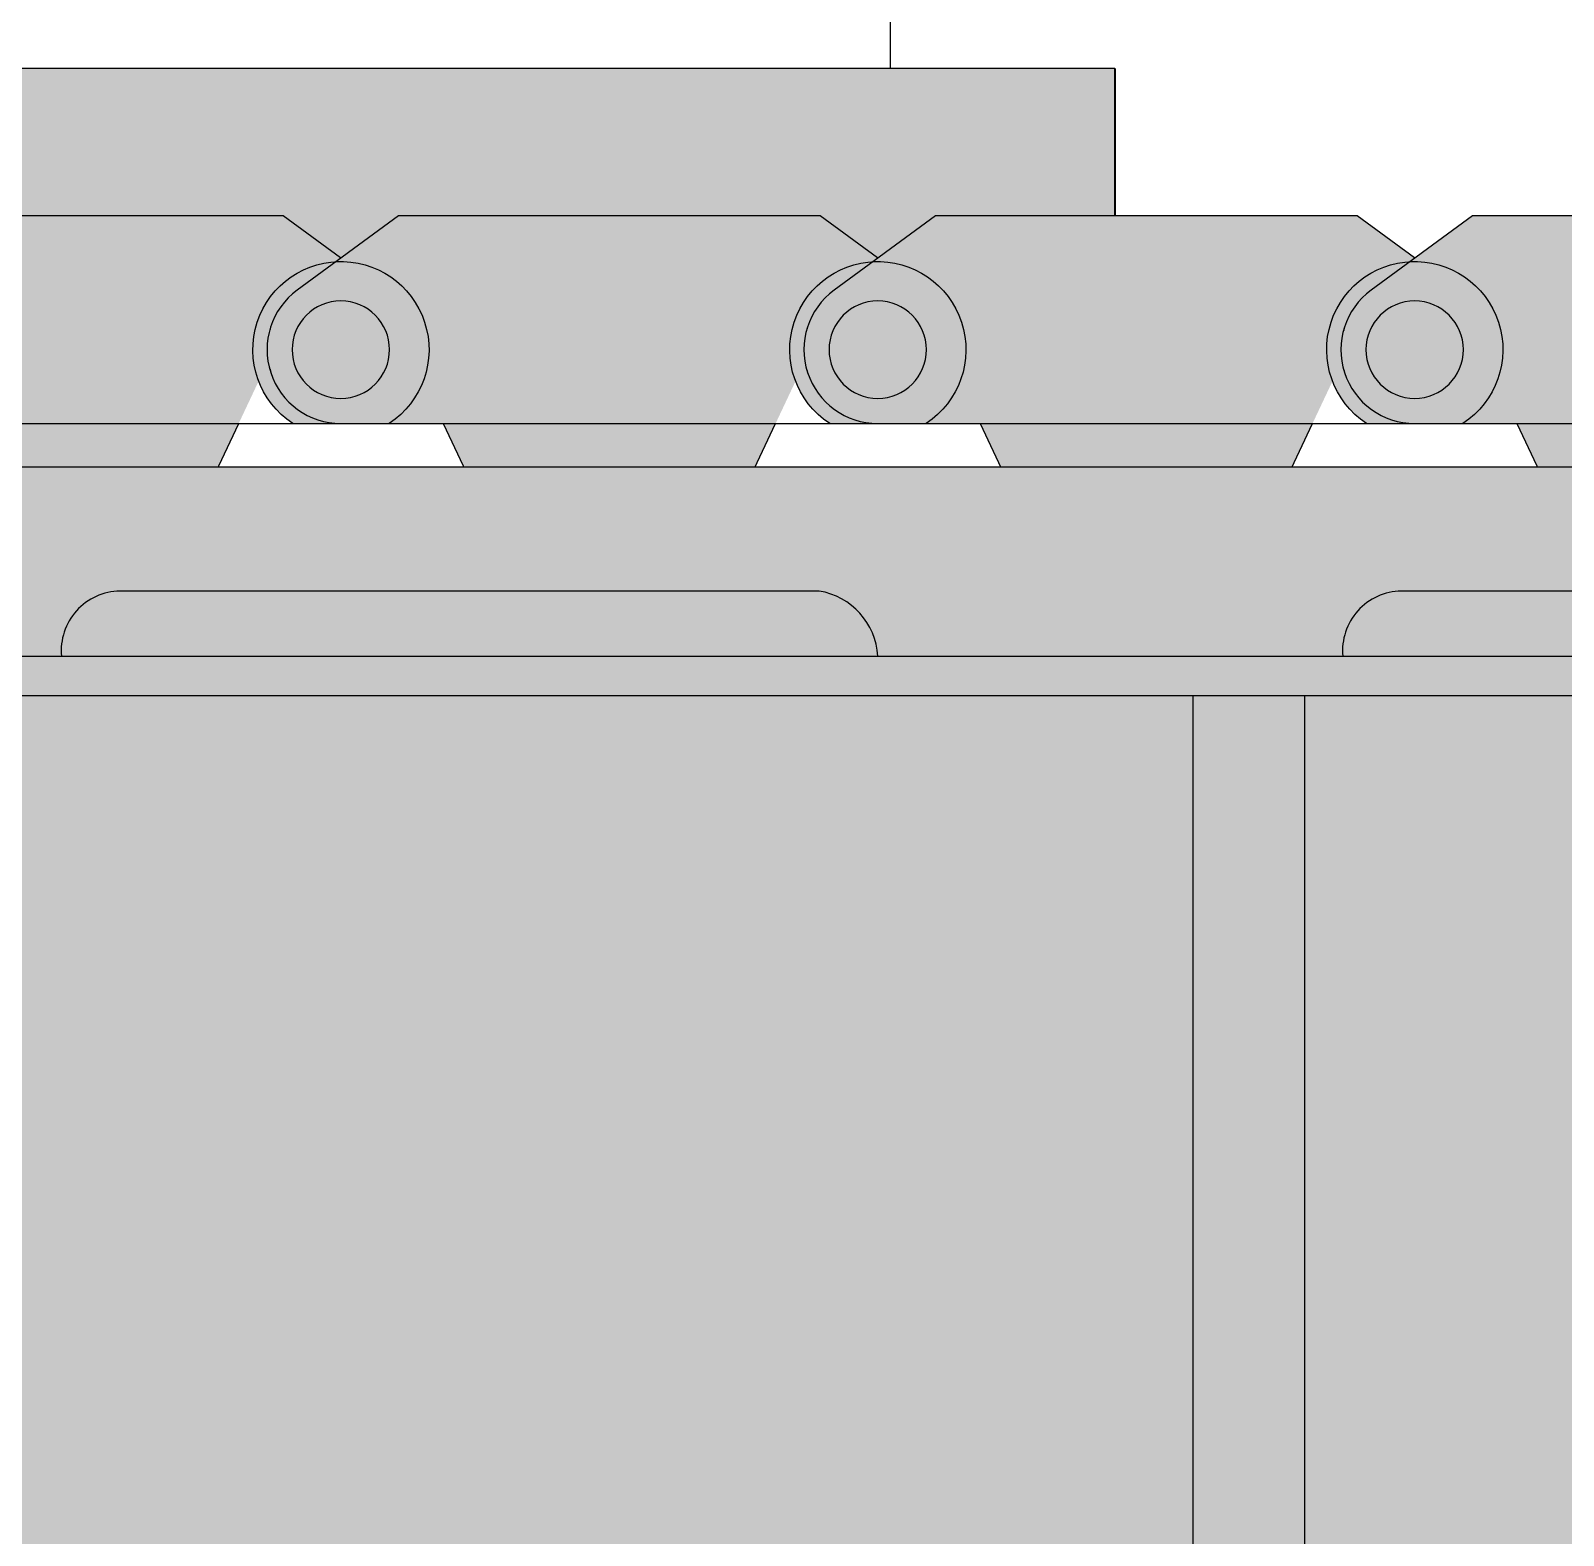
# Model space of a CAD drawing. Header units: millimetres. Extents: x -4144 to 24821, y -10508 to 12478.
# Drawn here: x 3021 to 3826, y 270 to 1060 of the extents above; entities that cross this region are included whole.
import ezdxf
from ezdxf.enums import TextEntityAlignment as Align

# ---------------------------------------------------------------- set-up
doc = ezdxf.new("R2010")
doc.units = ezdxf.units.MM
doc.set_wipeout_variables(frame=1)
doc.layers.add('Техника. Кран LR 1280', color=250, linetype='Continuous')
doc.layers.add('Техника. Кран LR 1280 Штрих', color=31, linetype='Continuous')
doc.styles.get("Standard").update_dxf_attribs({"font": 'arial.ttf'})

# ---------------------------------------------------------------- blocks, each defined once
blk = doc.blocks.new('BLOCK-20181117.118430967')
at = {"color": 0, "linetype": 'ByBlock', "lineweight": -2, "ltscale": 20, "transparency": 16777216}
blk.add_wipeout([(-1161.1383157966784, 39.86733143864694), (-3885.087175180772, 39.86733143864694), (-3885.087175180772, 81.08205115640249), (-2259.9080630145045, 81.08205115640249), (-2259.9080630145045, 624.0530674245383), (-2197.7662791206385, 692.3813681737274), (-1858.967477249419, 724.5835040418679), (-1858.967477249419, 1793.1038305710517), (-2197.7662791206385, 1793.1038305710517), (-2197.7662791206385, 692.3813681737274), (-2322.0498469083695, 677.21308875867), (-2322.0498469083695, 1793.1038305710517), (-3033.136698855902, 1793.1038305710517), (-3033.136698855902, 1793.1038305710517), (-3170.7414486279968, 1470.2305449326877), (-3285.2173569703746, 1138.4512626561382), (-3375.9935786947476, 799.4204332199324), (-3442.617449392223, 454.828666643828), (-3448.124170190737, 418.88240031002897), (-2823.1862759043875, 418.88240031880014), (-2791.481295613529, 430.6457322288352), (-2791.481295613529, 430.6457322288352), (-2689.469730476454, 518.2419253426024), (-2575.4717566270483, 589.543499153915), (-2452.06746728284, 642.9366994812099), (-2322.0498469083686, 677.21308875867), (-2322.0498469083695, 677.21308875867), (-2259.9080630145045, 624.0530674245383), (-2259.908063014505, 96.03807330458312), (-3255.5491984352493, 96.03807330458312), (-3521.817240787925, 294.9185368482913), (-3521.817240787925, 294.9185368482913), (-3546.1515130399803, 316.62885473408005), (-3563.603146909815, 344.17763300122533), (-3572.835435264073, 375.45477418265455), (-3573.141231379851, 408.06460701685864), (-3573.141231379851, 408.06460701685864), (-3573.141231379851, 408.06460701685864), (-3510.7260102492796, 756.7134653884968), (-3424.08197211583, 1100.1439487887837), (-3313.63336455943, 1436.674469487094), (-3179.920992873462, 1764.6572250257632), (-3144.6636735593856, 1841.4425715405732), (-3144.6636735593856, 1841.4425715405732), (-3112.730411230957, 1874.7189195089659), (-3074.675167266576, 1900.773611674893), (-3032.1015385614246, 1918.508738286384), (-2986.803520678164, 1927.1769649157222), (-2077.5007872379433, 2037.9601287555624), (-1591.1409128773018, 2023.2150382203035), (-1591.1409128773018, 2023.2150382203035), (-1563.0720416646707, 1919.6302849726635), (-1541.097513267205, 1814.5837108341657), (-1525.2922659877488, 1708.4335492941982), (-1515.710199431597, 1601.5417973343801), (-1515.710199431597, 1601.5417973343783), (-1515.710199431597, 841.4578176013993), (-1488.2985226381793, 895.0592904743253), (-1333.93773275186, 1820.8352116816968), (-1333.93773275186, 1820.8352116816968), (-1314.2054790489478, 1874.7013849384812), (-1273.7940205730672, 1915.4179722387207), (-1220.0777981943963, 1935.5548516119288), (-1162.859158094956, 1931.437366615396), (-1112.5795813298596, 1903.8168920023727), (-1078.4142815591908, 1857.7337199207286), (-1073.4295986867878, 1844.9419345354754), (-1014.0744450726647, 1673.4731477847663), (-984.1958423180772, 1689.2847774320799), (-984.1958423167382, 1707.6891415131322), (-942.9778677961428, 1707.6891415132632), (-942.9778677961428, 1707.6891415132632), (-834.887643779022, 1739.5122845187143), (-722.7229877132552, 1750.2500165169158), (-610.5583316474962, 1739.512284518647), (-502.4681076303938, 1707.6891415131322), (-502.46810763039355, 1707.6891415131322), (-82.33223490788123, 1707.6891415131322), (-82.33223490788123, 1680.2774647197148), (207.24294763318284, 1680.2774647204715), (207.2429476331829, 1680.2774647204715), (319.730582219135, 1724.8544116581534), (438.9313557384544, 1745.6329516796122), (559.86711728988, 1741.7453160222794), (677.4872581182242, 1713.3538630029643), (753.7076089395757, 1680.2774647204715), (1371.9824703341708, 1680.2774647203942), (1444.4155635952293, 1761.1480188081405), (1458.672534929463, 1808.9302851441325), (1458.672534929463, 1808.9302851441325), (1466.408380564658, 1825.120884910837), (1478.7345379964281, 1838.1610026811832), (1494.4643834621306, 1846.7952826235023), (1512.0836244082564, 1850.192513404535), (1512.0836244082564, 1850.192513404535), (1556.8277146217006, 1851.7462514700082), (1598.042434339469, 1875.852974323796), (1648.8030218182969, 1959.8880510615909), (1648.8030218182969, 1959.8880510615909), (1675.3473415628514, 1985.1579434244422), (1711.051456357793, 1993.42743902217), (1746.0025270990063, 1982.4006069850902), (1770.4967887508894, 1955.138921108016), (1804.2236128737247, 1887.975437202822), (1804.2236128737247, 1887.975437202822), (1913.7416274818959, 1869.7294157529177), (2016.5098665317428, 1827.707970453408), (2107.4359819621523, 1763.9933382626623), (2182.0144238882817, 1681.7426919288055), (2183.067502463412, 1680.2774647203942), (3957.2935245982003, 1680.2774647197148), (3957.2935245982003, 2719.393865150917), (4001.813198255585, 2815.4319384555065), (4084.0482286358306, 2890.8626519012105), (4464.701158859272, 3014.312401999211), (4361.85876862015, 2760.608584868678), (4190.389981869855, 2702.2858682869482), (4176.586938945511, 2691.982188357506), (4169.782622010978, 2671.3748284986286), (4169.782622010978, 2599.2490689925544), (4162.978305076438, 2599.2490689925544), (4162.978305076438, 1680.2774647197148), (4476.766929374797, 1680.2774647197148), (4488.807881713052, 1635.7577910623295), (4488.807881713052, 41.214719717761), (3079.3422309878515, 41.214719717761), (3055.429917189336, 44.714082712663185), (1161.1383157966773, 44.714082712663185), (1161.1383157966773, 0), (-1161.1383157966784, 0)], dxfattribs=at)
blk.add_lwpolyline([(-1161.138315796677, 0), (1161.138315796692, 0), (1161.138315796692, 39.86733143863967), (-1161.138315796677, 39.86733143863967)], close=True, dxfattribs=at)
blk = doc.blocks.new('BLOCK-20181117.15184104')
at = {"color": 0, "linetype": 'ByBlock', "lineweight": -2}
blk.add_wipeout([(251.64393808422437, -70.24174734763704), (30.35606191578013, -70.24174734763704), (-22.88762017563795, -31.266707726249365), (-22.88762017563795, -31.266707726249365), (-36.883996984470286, -11.8752236102045), (-36.83062430946947, 12.039737634907397), (-22.747832721461634, 31.368555526500643), (2.2453150450019166e-12, 38.74855054505849), (2.2453150450019166e-12, 38.74855054505849), (53.717670515006375, 38.74855054505849), (87.95309152282559, 111.33631027682816), (194.04690847717887, 111.33631027682816), (228.28232948499812, 38.74855054505849), (284.43911724191366, 38.74855054505849), (284.43911724191366, -46.23526701318491)], dxfattribs=at)
at = {"layer": 'Техника. Кран LR 1280 Штрих', "lineweight": -2}
h = blk.add_hatch(color=252, dxfattribs=at)
h.dxf.hatch_style = 1
h.paths.add_polyline_path([(25.34164634267654, 38.74855054505861), (0, 38.74855054505861), (-22.74783272146306, 31.36855552650195), (-36.83062430947029, 12.03973763490831), (-36.88399698447029, -11.87522361020456), (-22.88762017564295, -31.26670772624857), (-2.439117241912754, -46.23526701318406, 0.7661839499770542)])
h.paths.add_polyline_path([(-25.57162943335425, 0, -1), (25.57162943335425, 0, -1)], flags=16)
h.paths.add_polyline_path([(284.4391172419128, 38.74855054505861), (256.6583536573235, 38.74855054505861, 0.7661839499770546), (284.4391172419128, -46.23526701318406)])
h.paths.add_polyline_path([(194.0469084771757, 111.336310276829), (87.95309152282425, 111.336310276829), (53.71767051500501, 38.74855054505861), (228.282329484995, 38.74855054505861)])
h = blk.add_hatch(color=256, dxfattribs=at)
h.dxf.hatch_style = 1
h.set_gradient(color1=(91, 91, 91), color2=(214, 214, 214), rotation=90.00000000000003, tint=1)
h.paths.add_polyline_path([(53.71767051500501, 38.74855054505861), (25.34164634267594, 38.74855054505861, -0.7661839499770527), (-2.43911724191247, -46.23526701318407), (30.35606191577972, -70.24174734763619), (251.6439380842203, -70.24174734763619), (284.4391172419128, -46.23526701318407, -0.5426867853487354), (238.7561452116305, 16.54140960567262), (228.282329484995, 38.74855054505861)])
h = blk.add_hatch(color=256, dxfattribs=at)
h.dxf.hatch_style = 1
h.set_gradient(color1=(91, 91, 91), color2=(214, 214, 214), rotation=270, tint=1, name='SPHERICAL')
h.paths.add_polyline_path([(25.57162943335754, 0, 1), (-25.57162943335754, 0, 1)])
at = {"color": 0, "linetype": 'ByBlock', "lineweight": -2, "ltscale": 20, "transparency": 16777216}
blk.add_line((53.71767051500501, 38.74855054505861), (228.282329484995, 38.74855054505861), dxfattribs=at)
at = {"color": 0, "linetype": 'ByBlock', "lineweight": -2}
blk.add_lwpolyline([(284.4391172419128, -46.23526701318406), (251.6439380842203, -70.24174734763619), (30.35606191577972, -70.24174734763619), (-22.88762017564295, -31.26670772624857, -0.7251794779725914), (0, 38.74855054505861), (53.71767051500501, 38.74855054505861), (87.95309152282425, 111.336310276829), (194.0469084771757, 111.336310276829), (228.282329484995, 38.74855054505861), (284.4391172419128, 38.74855054505861)], format="xyb", close=True, dxfattribs=at)
at = {"color": 0, "linetype": 'ByBlock', "lineweight": -2, "ltscale": 20, "transparency": 16777216}
blk.add_circle((0, 0), 25.57162943335754, dxfattribs=at)
at = {"color": 0, "linetype": 'ByBlock', "lineweight": -2}
for centre, start, end in [((0, 0), 266.9801905621776, 56.81521624378775), ((282, 0), 123.1847837562123, 273.0198094378225)]:
    blk.add_arc(centre, 46.29955948710767, start, end, dxfattribs=at)
blk = doc.blocks.new('BLOCK-20181117.118334618')
at = {"color": 0, "linetype": 'ByBlock', "lineweight": -2}
blk.add_wipeout([(3113.6554292434334, -445.7799637397102), (3099.852386319091, -438.97564680517826), (-3826.942253038023, -438.97564680517826), (-3826.942253038023, -384.15229321834295), (-3813.3336191689546, -384.15229321834295), (-3813.3336191689546, 272.1429414442655), (-2513.514675617402, 445.779963739712), (1721.4921844374746, 445.779963739712), (1728.296501372011, 438.78123774990763), (3826.942253038025, -10.30367992943502), (3823.4428900431208, -30.911039788311427), (3823.4428900431208, -445.7799637397102)], dxfattribs=at)
at = {"layer": 'Техника. Кран LR 1280 Штрих', "lineweight": -2}
h = blk.add_hatch(color=256, dxfattribs=at)
h.dxf.hatch_style = 1
h.paths.add_polyline_path([(3823.442890043123, -445.7799637397111), (3113.655429243438, -445.7799637397111), (3099.852386319093, -438.9756468051783), (-3826.942253038025, -438.9756468051783), (-3826.942253038025, -384.1522932183434), (-3813.333619168952, -384.1522932183434), (-3813.333619168952, 272.1429414442682), (-2513.5146756174, 445.7799637397111), (1721.492184437477, 445.7799637397111), (1728.29650137201, 438.7812377499067), (3826.942253038025, -10.30367992943502), (3823.442890043123, -30.91103978831234)])
at = {"color": 0, "linetype": 'ByBlock', "lineweight": -2, "ltscale": 20, "transparency": 16777216}
for points in [[(3823.442890043123, -445.7799637397111), (3113.655429243438, -445.7799637397111), (3099.852386319093, -438.9756468051783), (-3826.942253038025, -438.9756468051783), (-3826.942253038025, -384.1522932183434), (-3813.333619168952, -384.1522932183434), (-3813.333619168952, 272.1429414442682), (-2513.5146756174, 445.7799637397111), (1721.492184437477, 445.7799637397111), (1728.29650137201, 438.7812377499067), (3826.942253038025, -10.30367992943502), (3823.442890043123, -30.91103978831234), (3823.442890043123, -445.7799637397111)], [(3823.442890043123, -384.1522932183434), (-3778.92321638573, -384.1522932183434), (-3778.92321638573, 253.7038171305394), (-2510.209721677769, 425.1726038808338), (1724.693436472182, 425.1726038808338), (3823.442890043123, -30.91103978831234)], [(922.4709672677345, -384.1522932183434), (922.4709672677345, 425.1726038808338)], [(980.7936838494716, 425.1726038808338), (980.7936838494716, -384.1522932183434)]]:
    blk.add_lwpolyline(points, dxfattribs=at)
blk = doc.blocks.new('BLOCK-20181117.11843043')
at = {"layer": 'Техника. Кран LR 1280 Штрих', "lineweight": -2}
h = blk.add_hatch(color=256, dxfattribs=at)
h.dxf.hatch_style = 1
h.set_gradient(color1=(132, 132, 132), color2=(214, 214, 214), tint=1, name='CYLINDER')
h.paths.add_polyline_path([(-1279.114379165032, 1560.132668561353), (1279.114379165032, 1560.132668561353), (1279.114379165032, 1452.272667994956), (-1279.114379165032, 1452.272667994956)])
at = {"color": 0, "linetype": 'ByBlock', "lineweight": -2, "ltscale": 20, "transparency": 16777216}
for p, q in [((-1279.308788220304, 1560.132668561353), (-1279.308788220304, 1482.820460990514)), ((-1279.114379165032, 1560.132668561353), (1279.114379165032, 1560.132668561353))]:
    blk.add_line(p, q, dxfattribs=at)
at = {"color": 0, "linetype": 'ByBlock', "lineweight": -2}
blk.add_lwpolyline([(-1688.190461202867, 1482.820460990513), (-1466.902585034419, 1482.820460990513), (-1436.596523118642, 1460.63604553428), (-1406.290461202865, 1482.820460990513), (-1279.308788220304, 1482.820460990513), (-1279.114379165032, 1560.132668561353), (1279.114379165032, 1560.132668561353)], dxfattribs=at)
blk.add_lwpolyline([(-1279.114379165032, 1560.132668561353), (1279.114379165032, 1560.132668561353), (1279.114379165032, 1452.272667994956), (-1279.114379165032, 1452.272667994956)], close=True, dxfattribs=at)
at = {"color": 0, "linetype": 'ByBlock', "lineweight": -2, "ltscale": 20, "transparency": 16777216, "rotation": 180}
blk.add_blockref('BLOCK-20181117.15184104', (-590.8465231186419, 1412.578713642878), dxfattribs=at)
blk.add_blockref('BLOCK-20181117.15184104', (-872.7465231186434, 1412.578713642878), dxfattribs=at)
blk.add_blockref('BLOCK-20181117.15184104', (-1154.646523118645, 1412.578713642878), dxfattribs=at)
blk.add_blockref('BLOCK-20181117.15184104', (-1436.546523118646, 1412.578713642878), dxfattribs=at)
at = {"color": 0, "linetype": 'ByBlock', "lineweight": -2}
blk.add_wipeout([(-3151.050628911585, 1109.789873661648), (-3185.342637461434, 1167.490232446802), (-3189.482496932913, 1234.4837755526482), (-3162.5554362353137, 1295.9671607595988), (-3110.511439143109, 1338.3546072618942), (-3044.8504960093064, 1352.2799008350312), (-2980.0814888336968, 1334.6660152953705), (-2930.516211469735, 1289.4050328253447), (-2926.034539647336, 1282.3221285770346), (-2074.6362333398656, 1282.3221285770346), (-2074.6362333398656, 1299.6245344962817), (-1988.90183996472, 1350.9485250882071), (1985.4024769698183, 1350.9485250882071), (2077.9411872795017, 1299.6245344962817), (2077.9411872795017, 1282.3221285770346), (2879.0320015512525, 1282.322128577036), (2879.0320015512525, 1282.322128577036), (2925.8562305475584, 1330.4133422570821), (2989.4801700093617, 1351.7971581391757), (3055.845047918538, 1341.748464969488), (3110.2864361301486, 1302.4876893287642), (3140.774600684119, 1242.6901552955915), (3140.572672434326, 1175.5691267032025), (3111.8995252003274, 1118.5218360031295), (2115.6565440023514, 1251.605497843987), (-2119.350316052525, 1251.605497843987), (-2126.1546329870625, 1244.6067718541826), (-3184.346790500664, 1018.1663935441852)], dxfattribs=at)
at = {"layer": 'Техника. Кран LR 1280 Штрих', "lineweight": -2}
h = blk.add_hatch(color=253, dxfattribs=at)
h.dxf.hatch_style = 1
edge = h.paths.add_edge_path()
edge.add_arc((-3048.887013518424, 1209.547177097791), 142.7897891974528, 30.641515138044497, 224.3172327366023, ccw=False)
edge.add_line((-2926.034539647335, 1282.322128577034), (-2074.636233339865, 1282.322128577034))
edge.add_line((-2074.636233339865, 1282.322128577034), (-2074.636233339865, 1299.624534496281))
edge.add_line((-2074.636233339865, 1299.624534496281), (-1988.901839964718, 1350.948525088206))
edge.add_line((-1988.901839964718, 1350.948525088206), (1985.402476969815, 1350.948525088206))
edge.add_line((1985.402476969815, 1350.948525088206), (2077.941187279503, 1299.624534496281))
edge.add_line((2077.941187279503, 1299.624534496281), (2077.941187279503, 1282.322128577034))
edge.add_line((2077.941187279503, 1282.322128577034), (2879.032001551248, 1282.322128577034))
edge.add_arc((3001.884475422339, 1209.547177097791), 142.789789197454, -39.604012106766675, 149.3584848619559, ccw=False)
edge.add_line((3111.89952520033, 1118.521836003129), (2115.656544002348, 1251.605497843986))
edge.add_line((2115.656544002348, 1251.605497843986), (-2119.350316052529, 1251.605497843986))
edge.add_line((-2119.350316052529, 1251.605497843986), (-2126.154632987062, 1244.606771854182))
edge.add_line((-2126.154632987062, 1244.606771854182), (-3184.346790500662, 1018.166393544185))
edge.add_line((-3184.346790500662, 1018.166393544185), (-3151.050628911587, 1109.789873661647))
at = {"color": 0, "linetype": 'ByBlock', "lineweight": -2}
blk.add_lwpolyline([(-3151.050628911587, 1109.789873661647, -1.12707689131897), (-2926.034539647335, 1282.322128577034), (-2074.636233339865, 1282.322128577034), (-2074.636233339865, 1299.624534496281), (-1988.901839964718, 1350.948525088206), (1985.402476969815, 1350.948525088206), (2077.941187279503, 1299.624534496281), (2077.941187279503, 1282.322128577034), (2879.032001551248, 1282.322128577034, -1.081438828539655), (3111.89952520033, 1118.521836003129), (2115.656544002348, 1251.605497843986), (-2119.350316052529, 1251.605497843986), (-2126.154632987062, 1244.606771854182), (-3184.346790500662, 1018.166393544185)], format="xyb", close=True, dxfattribs=at)
at = {"color": 0, "linetype": 'ByBlock', "lineweight": -2, "ltscale": 20, "transparency": 16777216}
for points in [[(-1827.464357798577, 1251.605497843986, -0.3506297457936712), (-1796.553318010257, 1285.821491571936), (-1429.509021655889, 1285.821491571936, -0.4358228060599446), (-1398.792390922848, 1251.605497843986)], [(-1154.733206121549, 1251.605497843986, -0.3506297457936712), (-1123.82216633323, 1285.821491571936), (-756.7778699788614, 1285.821491571936, -0.4358228060599446), (-726.0612392458206, 1251.605497843986)]]:
    blk.add_lwpolyline(points, format="xyb", dxfattribs=at)
at = {"color": 0, "linetype": 'ByBlock', "lineweight": -2, "xscale": -1}
blk.add_blockref('BLOCK-20181117.118334618', (-397.8581316150521, 805.825534104275), dxfattribs=at)
blk = doc.blocks.new('*U102')
at = {"color": 0, "linetype": 'ByBlock', "lineweight": -2, "ltscale": 20, "transparency": 16777216, "xscale": -1}
blk.add_blockref('BLOCK-20181117.118430967', (0, 1560.132668561353), dxfattribs=at)
at = {"layer": 'Техника. Кран LR 1280', "lineweight": -2}
for tag, p in [('СТРЕЛА', (21700.09720452765, -2028.365654193055)), ('ВЫЛЕТ', (21700.09720452765, -2127.006201579572))]:
    blk.add_attdef(tag, text='', height=50, dxfattribs=at).set_placement(p, align=Align.MIDDLE)
at = {"color": 0, "linetype": 'ByBlock', "lineweight": -2, "ltscale": 20, "transparency": 16777216, "xscale": -1}
blk.add_blockref('BLOCK-20181117.11843043', (0, 0), dxfattribs=at)
at = {"layer": 'Техника. Кран LR 1280', "lineweight": -2}
for tag, height, p in [('МАРКА', 250, (-3740.851708006118, 3018.110567181704)), ('МОДЕЛЬ', 200, (-3740.851708006118, 2608.460380315968))]:
    blk.add_attdef(tag, text='', height=height, dxfattribs=at).set_placement(p, align=Align.MIDDLE)

msp = doc.modelspace()

# ---------------------------------------------------------------- block references
at = {"layer": 'Техника. Кран LR 1280', "linetype": 'Continuous'}
msp.add_blockref('*U102', (2311.505347885876, -520.5115478210173), dxfattribs=at)

doc.saveas('drawing.dxf')
